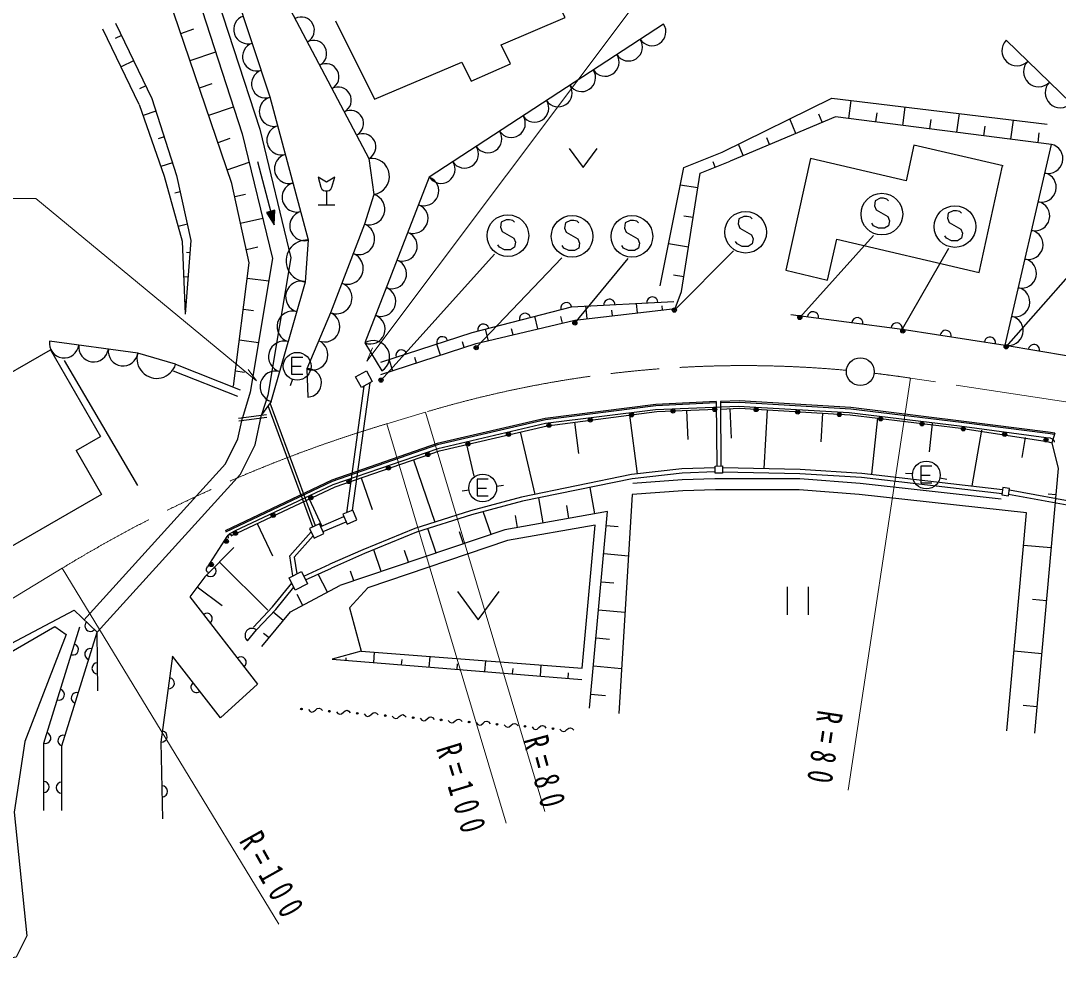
# Model space of a CAD drawing. Units: millimetres, scale not verified. Extents: x 40000 to 680000, y 20000 to 380000.
# Drawn here: x 296100 to 370788, y 275029 to 343370 of the extents above; entities that cross this region are included whole.
import ezdxf

# ---------------------------------------------------------------- set-up
doc = ezdxf.new("R2010")
doc.units = ezdxf.units.MM
doc.header["$LTSCALE"] = 1000
doc.linetypes.add('CHAIN', pattern=[18.5, 12, -1.5, 3.5, -1.5])
for name, color, linetype, lineweight in [('M-BGD', 7, 'Continuous', 25), ('M-BMK', 2, 'CHAIN', 13), ('M-BMK-SRVR', 3, 'Continuous', 25), ('M-STR-HTXT', 7, 'Continuous', 13), ('M-STR-STRC', 7, 'Continuous', 25)]:
    doc.layers.add(name, color=color, linetype=linetype, lineweight=lineweight)
doc.styles.add('ＭＳ ゴシック', font='')
doc.styles.get('ＭＳ ゴシック').set_extended_font_data('MS Gothic')

msp = doc.modelspace()

# ---------------------------------------------------------------- linework, layer by layer
at = {"layer": 'M-BGD'}
for p, q in [((311305, 331666), (306625, 345407)), ((314962, 345214), (321156, 333450)), ((302916, 343206), (305530, 337780)), ((304629, 337346), (302015, 342772)), ((303351, 342301), (302901, 342084)), ((307628, 342462), (308561, 342780)), ((308296, 340499), (310134, 341125)), ((304223, 340493), (303322, 340059)), ((305094, 338684), (304644, 338467)), ((308965, 338536), (309869, 338844)), ((305530, 337780), (307321, 332225)), ((355720, 336338), (355885, 337630)), ((305828, 336854), (304905, 336556)), ((309634, 336573), (311414, 337180)), ((359609, 335840), (359778, 337161)), ((351904, 335263), (351462, 336314)), ((353800, 336062), (353555, 336643)), ((357664, 336089), (357748, 336742)), ((361553, 335592), (361639, 336259)), ((363498, 335343), (363670, 336692)), ((367387, 334846), (367563, 336224)), ((365442, 335095), (365529, 335776)), ((306425, 335003), (305986, 334861)), ((310302, 334610), (311178, 334908)), ((350009, 334464), (349811, 334934)), ((369331, 334597), (369420, 335293)), ((348114, 333665), (347764, 334494)), ((366970, 320031), (370304, 334473)), ((307023, 333151), (306188, 332882)), ((310971, 332647), (312544, 333183)), ((313147, 333249), (314343, 328680)), ((345022, 332409), (347166, 333266)), ((346094, 332837), (345942, 333217)), ((343674, 323877), (345022, 332409)), ((307321, 332225), (308356, 327549)), ((312551, 325956), (311305, 331666)), ((307580, 331056), (307186, 330969)), ((311513, 330714), (312287, 330883)), ((318101, 331117), (318101, 330117)), ((344853, 331342), (343582, 331543)), ((317501, 330117), (318701, 330117)), ((308097, 328718), (307433, 328571)), ((311928, 328811), (313521, 329158)), ((344516, 329209), (343838, 329316)), ((308356, 327549), (307935, 322257)), ((344179, 327076), (342739, 327304)), ((308286, 326667), (308023, 326688)), ((312344, 326907), (313162, 327086)), ((311417, 317057), (312551, 325956)), ((308145, 324903), (307830, 324928)), ((343842, 324944), (343080, 325064)), ((312410, 324843), (313956, 324646)), ((343214, 322666), (343674, 323877)), ((308005, 323139), (307952, 323143)), ((335983, 321824), (343214, 322666)), ((336887, 321929), (336780, 322842)), ((340502, 322350), (340423, 323030)), ((342310, 322561), (342277, 322842)), ((312126, 322619), (312855, 322526)), ((333319, 321189), (333102, 322099)), ((335095, 321612), (334982, 322085)), ((338694, 322140), (338648, 322538)), ((328880, 320130), (335983, 321824)), ((329768, 320342), (329567, 321182)), ((331543, 320765), (331439, 321203)), ((311843, 320394), (313213, 320219)), ((322021, 317897), (328880, 320130)), ((326308, 319293), (326044, 320102)), ((328022, 319851), (327891, 320255)), ((322878, 318177), (322613, 318990)), ((324593, 318735), (324461, 319140)), ((299235, 318910), (304516, 309928)), ((307063, 318182), (311702, 316344)), ((307248, 318647), (311886, 316809)), ((315600, 318504), (316280, 318504)), ((311559, 318169), (312200, 318088)), ((315659, 317564), (315488, 317094)), ((320797, 317073), (319541, 307956)), ((321234, 317317), (319970, 308137)), ((312613, 316645), (312054, 314780)), ((313896, 316430), (313428, 314994)), ((314137, 315962), (313428, 314994)), ((346165, 315968), (341819, 315754)), ((346165, 315968), (346200, 311323)), ((347849, 316002), (346464, 315974)), ((346465, 315970), (346500, 311326)), ((355868, 315523), (347849, 316002)), ((317132, 306935), (313914, 315657)), ((317314, 307022), (314056, 315851)), ((341819, 315754), (333857, 314749)), ((333990, 314221), (341896, 315241)), ((341896, 315241), (346169, 315409)), ((344032, 315325), (344115, 313229)), ((346469, 315421), (347845, 315475)), ((347157, 315448), (347241, 313322)), ((347845, 315475), (355808, 315004)), ((349836, 315357), (349587, 311145)), ((363803, 314554), (355868, 315523)), ((313795, 315015), (311772, 314742)), ((313821, 314817), (311799, 314543)), ((333857, 314749), (326067, 312935)), ((335967, 314476), (336257, 312227)), ((339920, 314986), (340467, 310747)), ((353817, 315122), (353695, 313061)), ((355808, 315004), (363770, 314042)), ((357777, 314800), (357354, 310727)), ((370059, 313752), (363803, 314554)), ((326245, 312421), (333990, 314221)), ((332054, 313771), (333100, 309269)), ((361715, 314391), (361501, 312332)), ((363770, 314042), (369988, 313088)), ((365260, 313912), (364560, 309896)), ((370539, 313678), (370059, 313752)), ((300095, 312434), (301833, 313435)), ((368412, 313363), (368162, 311928)), ((370224, 313315), (369927, 313355)), ((369988, 313088), (370317, 312994)), ((370524, 313579), (370044, 313653)), ((370539, 313678), (370317, 312994)), ((370317, 312994), (370779, 311151)), ((300095, 312434), (301915, 309274)), ((326067, 312935), (318483, 310304)), ((318723, 309833), (326245, 312421)), ((328182, 312871), (328712, 310590)), ((300635, 300233), (310835, 311486)), ((324365, 311774), (325907, 307288)), ((301598, 299360), (311917, 310744)), ((360297, 310752), (359798, 310792)), ((370779, 311151), (369088, 292091)), ((318483, 310304), (310805, 306654)), ((320604, 310480), (321393, 308186)), ((343726, 310329), (340158, 310066)), ((346078, 310407), (343726, 310329)), ((352178, 310405), (346078, 310407)), ((356540, 310057), (352178, 310405)), ((366674, 308946), (356540, 310057)), ((360894, 310673), (361574, 310673)), ((362275, 310480), (362766, 310384)), ((301915, 309274), (293794, 304596)), ((311255, 306305), (318723, 309833)), ((328372, 309583), (327877, 309507)), ((328960, 309737), (329640, 309737)), ((330351, 309867), (330847, 309932)), ((337417, 307882), (337080, 309780)), ((340109, 309260), (339154, 293509)), ((367213, 309307), (377885, 307339)), ((367268, 309602), (377940, 307634)), ((370610, 309245), (370051, 309295)), ((316856, 308951), (317776, 307004)), ((333719, 307226), (333399, 309024)), ((335568, 307554), (335404, 308478)), ((329956, 306399), (329400, 308041)), ((338341, 308046), (330945, 306733)), ((331870, 306898), (331718, 307754)), ((337055, 293900), (338341, 308046)), ((367092, 292272), (368493, 307941)), ((313122, 307187), (314220, 304863)), ((317693, 306964), (319363, 307682)), ((317865, 306603), (319519, 307314)), ((338249, 307036), (339107, 306958)), ((310935, 306240), (310773, 305988)), ((311497, 306621), (311225, 306493)), ((317003, 306589), (315476, 304858)), ((330945, 306733), (319078, 302716)), ((326001, 305060), (325407, 306813)), ((327979, 305729), (327687, 306589)), ((310773, 305988), (309695, 304310)), ((370271, 305433), (368285, 305609)), ((315690, 303418), (315476, 304858)), ((322045, 303721), (321512, 305293)), ((324023, 304390), (323736, 305238)), ((338065, 305015), (339842, 304854)), ((309695, 304310), (309533, 304057)), ((310397, 304396), (313896, 300935)), ((316472, 303399), (318359, 304247)), ((316605, 303130), (318482, 303973)), ((318188, 302242), (317499, 303532)), ((320067, 303051), (319828, 303757)), ((308812, 302618), (310593, 301288)), ((315517, 300817), (319078, 302716)), ((337882, 302994), (338800, 302911)), ((351281, 302620), (351281, 300620)), ((352801, 300620), (352801, 302620)), ((308277, 301901), (313147, 295613)), ((316408, 301292), (315994, 302067)), ((369933, 301621), (368939, 301709)), ((313458, 298322), (315517, 300817)), ((315003, 300193), (314271, 300797)), ((337698, 300973), (339596, 300801)), ((312434, 298738), (313067, 299529)), ((313973, 298946), (313583, 299267)), ((337515, 298952), (338494, 298863)), ((310475, 293190), (307028, 297629)), ((318519, 297413), (336503, 295952)), ((319519, 297332), (319534, 297517)), ((320601, 297998), (336514, 296780)), ((321517, 297170), (321578, 297923)), ((323515, 297008), (323546, 297389)), ((325513, 296845), (325576, 297617)), ((329509, 296520), (329574, 297311)), ((369595, 297809), (367603, 297986)), ((327511, 296683), (327543, 297073)), ((331507, 296358), (331540, 296758)), ((333506, 296196), (333571, 297005)), ((337331, 296931), (339350, 296748)), ((335504, 296033), (335537, 296443)), ((310475, 293190), (313147, 295613)), ((337147, 294910), (338187, 294816)), ((369257, 293997), (368260, 294085))]:
    msp.add_line(p, q, dxfattribs=at)
for points in [[(314137, 315962), (316595, 324587), (316803, 327577), (314059, 337860), (310201, 349562)], [(318756, 343371), (321567, 337724), (327842, 340400), (328522, 339033), (331360, 340278), (330674, 341631), (335287, 343599), (333408, 347373)], [(308295, 346791), (312049, 335222), (314226, 326255), (312613, 316645)], [(309531, 347193), (313301, 335577), (315552, 326303), (313896, 316430)], [(342381, 343134), (325512, 332123), (320874, 320176), (322090, 318170)], [(379693, 329513), (380851, 330712), (379577, 331842), (378805, 331099), (374841, 334423), (367030, 341963)], [(346590, 333917), (354480, 337799), (369989, 335931)], [(304629, 337346), (306429, 332191), (307728, 327506), (307935, 322257)], [(370304, 334473), (354747, 336462), (347166, 333266)], [(335587, 334179), (336587, 332819), (337587, 334179)], [(342137, 324281), (343835, 332817), (346590, 333917)], [(366812, 332916), (360403, 334427), (359834, 331839)], [(321156, 333450), (321524, 330875), (320840, 328735), (318406, 322356), (316687, 318321), (316772, 316285)], [(359834, 331839), (352948, 333463), (351176, 325407), (354171, 324701), (354843, 327656), (365084, 325241), (366773, 332925)], [(322026, 318799), (328605, 320932), (335759, 322789), (343116, 323168)], [(351545, 322237), (359554, 321175), (366970, 320031), (373797, 318877)], [(293794, 304596), (288370, 314014), (298230, 319692), (301833, 313435)], [(307248, 318647), (304527, 319453), (298167, 320319)], [(316400, 319144), (315600, 319144), (315600, 317944), (316400, 317944)], [(346168, 315868), (341828, 315655), (333874, 314650), (326095, 312838), (318521, 310211), (310848, 306563)], [(369927, 313355), (363684, 314187), (355726, 315140), (347758, 315612), (341794, 315376), (333874, 314377), (326124, 312554), (318563, 309958), (311497, 306621)], [(370046, 313653), (363791, 314455), (355859, 315423), (347847, 315902), (346465, 315874)], [(310835, 311486), (311735, 313276), (312054, 314780)], [(311917, 310744), (312972, 312842), (313428, 314994)], [(370224, 313315), (370303, 313305), (370352, 313288), (370407, 313250), (370443, 313215), (370467, 313172), (370489, 313108), (370492, 313058), (370488, 313028)], [(346088, 311196), (343688, 311117), (340076, 310702), (332146, 309073), (328469, 308107), (324477, 306831), (320724, 305295), (318360, 304247)], [(346098, 310896), (343710, 310817), (340124, 310406), (332215, 308781), (328553, 307819), (324580, 306549), (320845, 305020), (318482, 303973)], [(346618, 310911), (352192, 310786), (356628, 310509), (366748, 309342)], [(346625, 311211), (352205, 311086), (356654, 310808), (366782, 309640)], [(361694, 311313), (360894, 311313), (360894, 310113), (361694, 310113)], [(329760, 310377), (328960, 310377), (328960, 309177), (329760, 309177)], [(368493, 307941), (356464, 309261), (352146, 309605), (346104, 309608), (343769, 309530), (340109, 309260)], [(336514, 296780), (337449, 307076), (331145, 305956), (321075, 302548)], [(310935, 306240), (310978, 306308), (311014, 306344), (311071, 306378), (311118, 306396), (311168, 306400), (311235, 306392), (311282, 306374), (311307, 306358)], [(311061, 306139), (311044, 306175), (311036, 306238), (311042, 306296), (311066, 306362), (311098, 306411), (311153, 306459), (311225, 306493)], [(317143, 306295), (315793, 304764), (315973, 303557)], [(311449, 305459), (309346, 303334), (308277, 301901)], [(309581, 303670), (309547, 303692), (309508, 303741), (309482, 303793), (309467, 303862), (309469, 303920), (309490, 303990), (309533, 304057)], [(312849, 299734), (314226, 301198), (315607, 302893)], [(313067, 299529), (314452, 301000), (315752, 302597)], [(321075, 302548), (319766, 301103), (320601, 297998), (318519, 297413)], [(327532, 302283), (329032, 300243), (330532, 302283)], [(189791, 264934), (194553, 267953), (200047, 269941), (206403, 271532), (216995, 272792), (236451, 274983), (245719, 276706), (258959, 280579), (265380, 283030), (273182, 286409), (287083, 294159), (299942, 300950)], [(301641, 295131), (301598, 299360), (299942, 300950)], [(297754, 286517), (297753, 291369), (300357, 299746)], [(299054, 286517), (299053, 291172), (301598, 299360)], [(307028, 297629), (306187, 291453), (306314, 285939)], [(316808, 293792), (316925, 293661), (317047, 293611), (317176, 293642), (317311, 293753), (317446, 293864), (317575, 293894), (317698, 293844), (317814, 293714)], [(318820, 293635), (318937, 293505), (319059, 293455), (319188, 293485), (319323, 293596), (319458, 293707), (319587, 293738), (319710, 293688), (319826, 293557)], [(320832, 293479), (320949, 293349), (321071, 293299), (321200, 293329), (321335, 293440), (321470, 293551), (321599, 293581), (321722, 293531), (321838, 293401)], [(322844, 293323), (322961, 293192), (323083, 293142), (323212, 293173), (323347, 293284), (323483, 293395), (323611, 293425), (323734, 293375), (323850, 293245)], [(324856, 293166), (324973, 293036), (325095, 292986), (325224, 293016), (325359, 293127), (325495, 293238), (325623, 293269), (325746, 293219), (325862, 293088)], [(326868, 293010), (326985, 292880), (327107, 292830), (327236, 292860), (327371, 292971), (327507, 293082), (327635, 293112), (327758, 293062), (327874, 292932)], [(328880, 292854), (328997, 292723), (329119, 292673), (329248, 292704), (329383, 292815), (329519, 292926), (329648, 292956), (329770, 292906), (329887, 292776)], [(330893, 292697), (331009, 292567), (331132, 292517), (331260, 292547), (331396, 292658), (331531, 292769), (331660, 292800), (331782, 292750), (331899, 292619)], [(332905, 292541), (333021, 292411), (333144, 292361), (333273, 292391), (333408, 292502), (333543, 292613), (333672, 292643), (333794, 292593), (333911, 292463)], [(334917, 292385), (335033, 292254), (335156, 292204), (335285, 292235), (335420, 292346), (335555, 292457), (335684, 292487), (335806, 292437), (335923, 292307)]]:
    msp.add_lwpolyline(points, dxfattribs=at)
for points in [[(317501, 332117), (317701, 331397), (317781, 331237), (317901, 331157), (318021, 331117), (318181, 331117), (318301, 331157), (318421, 331237), (318501, 331397), (318701, 332117), (318101, 331757)], [(314343, 328680), (314399, 329729), (313780, 329567)], [(314313, 328796), (314351, 329675), (313848, 329543)], [(314282, 328912), (314304, 329621), (313917, 329520)], [(314252, 329029), (314256, 329567), (313985, 329496)], [(314222, 329145), (314208, 329513), (314053, 329473)], [(314181, 329299), (314160, 329459), (314121, 329449)], [(320623, 316976), (320194, 317747), (320979, 318184), (321408, 317414)], [(346621, 310815), (346101, 310804), (346089, 311319), (346610, 311331)], [(367279, 309701), (366808, 309775), (366727, 309252), (367198, 309179)], [(320006, 308152), (319292, 307850), (319592, 307141), (320306, 307444)], [(317601, 307158), (316892, 306821), (317222, 306129), (317930, 306467)], [(316751, 302832), (315853, 302392), (315415, 303283), (316313, 303724)], [(287196, 293193), (298554, 299771), (299376, 299206), (296396, 291497), (295625, 286409), (296550, 277518), (295779, 275977), (291462, 275257), (289715, 275925), (286426, 291805)]]:
    msp.add_lwpolyline(points, close=True, dxfattribs=at)
for centre, radius in [((316000, 318504), 1000), ((343055, 315276), 150), ((343055, 315276), 90), ((343055, 315276), 30), ((346053, 315395), 150), ((346053, 315395), 90), ((346053, 315395), 30), ((349036, 315386), 150), ((349036, 315386), 90), ((349036, 315386), 30), ((352031, 315209), 150), ((352031, 315209), 90), ((352031, 315209), 30), ((337104, 314633), 150), ((337104, 314633), 90), ((337104, 314633), 30), ((340082, 315008), 150), ((340082, 315008), 90), ((340082, 315008), 30), ((355027, 315031), 150), ((355027, 315031), 90), ((355027, 315031), 30), ((358001, 314716), 150), ((358001, 314716), 90), ((358001, 314716), 30), ((360981, 314359), 150), ((360981, 314359), 90), ((331217, 313598), 150), ((334127, 314258), 150), ((334127, 314258), 90), ((334127, 314258), 30), ((360981, 314359), 30), ((363958, 313999), 150), ((363958, 313999), 90), ((363958, 313999), 30), ((366932, 313602), 150), ((366932, 313602), 90), ((328296, 312911), 150), ((328296, 312911), 90), ((331217, 313598), 90), ((331217, 313598), 30), ((366932, 313602), 30), ((369907, 313206), 150), ((369907, 313206), 90), ((369907, 313206), 30), ((325411, 312151), 150), ((325411, 312151), 90), ((328296, 312911), 30), ((325411, 312151), 30), ((361294, 310673), 1000), ((322573, 311176), 150), ((322573, 311176), 90), ((322573, 311176), 30), ((329360, 309737), 1000), ((319735, 310202), 150), ((319735, 310202), 90), ((319735, 310202), 30), ((316988, 309048), 150), ((316988, 309048), 90), ((316988, 309048), 30), ((314274, 307767), 150), ((314274, 307767), 90), ((314274, 307767), 30), ((311561, 306485), 150), ((311561, 306485), 90), ((311561, 306485), 30), ((310899, 305907), 150), ((310899, 305907), 90), ((310899, 305907), 30), ((309821, 304229), 150), ((309821, 304229), 90), ((309821, 304229), 30), ((316305, 293831), 60.5), ((316305, 293831), 40.4), ((316305, 293831), 20.2), ((316305, 293831), 2), ((318317, 293675), 60.5), ((318317, 293675), 40.4), ((318317, 293675), 20.2), ((318317, 293675), 2), ((320329, 293518), 60.5), ((320329, 293518), 40.4), ((320329, 293518), 20.2), ((320329, 293518), 2), ((322341, 293362), 60.5), ((322341, 293362), 40.4), ((322341, 293362), 20.2), ((322341, 293362), 2), ((324353, 293205), 60.5), ((324353, 293205), 40.4), ((324353, 293205), 20.2), ((324353, 293205), 2), ((326365, 293049), 60.5), ((326365, 293049), 40.4), ((326365, 293049), 20.2), ((326365, 293049), 2), ((328377, 292893), 60.5), ((328377, 292893), 40.4), ((328377, 292893), 20.2), ((328377, 292893), 2), ((330390, 292736), 60.5), ((330390, 292736), 40.4), ((330390, 292736), 20.2), ((330390, 292736), 2), ((332402, 292580), 60.5), ((332402, 292580), 40.4), ((332402, 292580), 20.2), ((332402, 292580), 2), ((334414, 292424), 60.5), ((334414, 292424), 40.4), ((334414, 292424), 20.2), ((334414, 292424), 2)]:
    msp.add_circle(centre, radius, dxfattribs=at)
for centre, radius, start, end in [((312452, 342736), 1027, 108.24598, 288.24598), ((316289, 342693), 950, 297.76908, 117.76908), ((341537, 342583), 1007, 213.13482, 33.13482), ((313094, 340786), 1027, 108.24598, 288.24598), ((317174, 341013), 950, 297.76908, 117.76908), ((339850, 341482), 1007, 213.13482, 33.13482), ((367811, 341209), 1086, 136.01008, 316.01008), ((338163, 340381), 1007, 213.13482, 33.13482), ((318059, 339332), 950, 297.76908, 117.76908), ((369373, 339701), 1086, 136.01008, 316.01008), ((313737, 338835), 1027, 108.24598, 288.24598), ((336476, 339280), 1007, 213.13482, 33.13482), ((318944, 337651), 950, 297.76908, 117.76908), ((334789, 338179), 1007, 213.13482, 33.13482), ((370935, 338193), 1086, 136.01008, 316.01008), ((314333, 336832), 1064, 104.94026, 284.94026), ((333103, 337078), 1007, 213.13482, 33.13482), ((319829, 335971), 950, 297.76908, 117.76908), ((331416, 335977), 1007, 213.13482, 33.13482), ((314882, 334775), 1064, 104.94026, 284.94026), ((329729, 334876), 1007, 213.13482, 33.13482), ((320714, 334290), 950, 297.76908, 117.76908), ((328042, 333774), 1007, 213.13482, 33.13482), ((370065, 333441), 1059, 257.00448, 77.00448), ((315431, 332719), 1064, 104.94026, 284.94026), ((321340, 332163), 1301, 278.13231, 98.13231), ((326355, 332673), 1007, 213.13482, 33.13482), ((369589, 331378), 1059, 257.00448, 77.00448), ((315980, 330662), 1064, 104.94026, 284.94026), ((325125, 331127), 1068, 248.7826, 68.7826), ((321182, 329805), 1123, 252.27837, 72.27837), ((324352, 329136), 1068, 248.7826, 68.7826), ((369113, 329315), 1059, 257.00448, 77.00448), ((316528, 328605), 1064, 104.94026, 284.94026), ((320435, 327672), 1138, 249.1161, 69.1161), ((323579, 327145), 1068, 248.7826, 68.7826), ((368637, 327252), 1059, 257.00448, 77.00448), ((316699, 326082), 1499, 86.0144, 266.0144), ((319623, 325545), 1138, 249.1161, 69.1161), ((322806, 325154), 1068, 248.7826, 68.7826), ((368161, 325189), 1059, 257.00448, 77.00448), ((316287, 323509), 1121, 74.0992, 254.0992), ((318812, 323419), 1138, 249.1161, 69.1161), ((322033, 323163), 1068, 248.7826, 68.7826), ((367685, 323125), 1059, 257.00448, 77.00448), ((341570, 323089), 400, 2.95184, 182.95184), ((335372, 322689), 400, 14.54814, 194.54814), ((338478, 322929), 400, 2.95184, 182.95184), ((315673, 321353), 1121, 74.0992, 254.0992), ((317976, 321347), 1096, 246.91597, 66.91597), ((321260, 321172), 1068, 248.7826, 68.7826), ((332400, 321917), 400, 14.54814, 194.54814), ((353139, 322026), 400, 352.4494, 172.4494), ((356326, 321603), 400, 352.4494, 172.4494), ((367209, 321062), 1059, 257.00448, 77.00448), ((329403, 321139), 400, 14.54814, 194.54814), ((359158, 321228), 400, 352.4494, 172.4494), ((326444, 320232), 400, 17.96451, 197.96451), ((362691, 320691), 400, 351.22513, 171.22513), ((365869, 320201), 400, 351.22513, 171.22513), ((299227, 320175), 1070, 172.2484, 352.2484), ((301347, 319886), 1070, 172.2484, 352.2484), ((303467, 319597), 1070, 172.2484, 352.2484), ((315059, 319196), 1121, 74.0992, 254.0992), ((317116, 319329), 1096, 246.91597, 66.91597), ((321482, 319173), 1173, 301.22877, 121.22877), ((323499, 319277), 400, 17.96451, 197.96451), ((369042, 319680), 400, 350.40518, 170.40518), ((305887, 319050), 1419, 163.49088, 343.49088), ((316729, 317303), 1019, 272.41381, 92.41381), ((314445, 317040), 1121, 74.0992, 254.0992), ((309769, 303761), 400, 225.305, 45.305), ((309495, 300329), 400, 307.75183, 127.75183), ((301119, 299820), 400, 136.16804, 316.16804), ((312751, 299133), 507, 51.33586, 231.33586), ((299851, 298120), 400, 252.73331, 72.73331), ((301107, 297781), 400, 72.73331, 252.73331), ((311930, 297185), 400, 307.75183, 127.75183), ((301624, 296762), 400, 90.57426, 270.57426), ((306764, 295689), 400, 262.23931, 82.23931), ((298840, 294867), 400, 252.73331, 72.73331), ((300126, 294623), 400, 72.73331, 252.73331), ((308752, 295410), 400, 127.82965, 307.82965), ((297872, 291751), 400, 252.73331, 72.73331), ((306241, 291849), 400, 262.23931, 82.23931), ((299172, 291554), 400, 72.73331, 252.73331), ((297754, 288220), 400, 270.01587, 90.01587), ((299054, 288171), 400, 90.01587, 270.01587), ((306269, 287897), 400, 271.31782, 91.31782)]:
    msp.add_arc(centre, radius, start, end, dxfattribs=at)
at = {"layer": 'M-BMK'}
for p, q in [((375297, 315349), (360153, 317645)), ((325241, 315197), (322445, 314361)), ((299088, 303967), (282961, 294149))]:
    msp.add_line(p, q, dxfattribs=at)
for centre, radius, start, end in [((348158, 238550), 80000, 84.70509, 106.64603), ((348158, 238550), 80000, 81.37656, 83.27268), ((351090, 218552), 100000, 106.64603, 121.3338)]:
    msp.add_arc(centre, radius, start, end, dxfattribs=at)
at = {"layer": 'M-BMK-SRVR'}
msp.add_circle((356536, 318110), 1000, dxfattribs=at)
at = {"layer": 'M-STR-HTXT'}
for p, q in [((321023, 318870), (321432, 319825)), ((313081, 317444), (312461, 318277)), ((360153, 317645), (355655, 287985)), ((325241, 315197), (333835, 286454)), ((322445, 314361), (331038, 285618)), ((299088, 303967), (314689, 278342))]:
    msp.add_line(p, q, dxfattribs=at)
for points in [[(321023, 318870), (341120, 345666), (366470, 345666)], [(313081, 317444), (297188, 330582), (271838, 330582)]]:
    msp.add_lwpolyline(points, dxfattribs=at)
at = {"layer": 'M-STR-STRC'}
for p, q in [((357494, 327910), (352183, 322013)), ((322039, 317506), (330211, 326578)), ((343151, 322545), (347412, 326817)), ((362877, 326977), (359554, 321175)), ((335046, 326312), (328887, 319845)), ((335992, 321610), (339829, 326259)), ((367038, 319901), (371698, 325179))]:
    msp.add_line(p, q, dxfattribs=at)
for points in [[(358570, 330410), (358450, 330530), (358210, 330590), (357970, 330590), (357610, 330410), (357550, 330050), (357670, 329750), (358510, 329270), (358630, 328970), (358570, 328610), (358270, 328430), (357850, 328430), (357490, 328610), (357370, 328790)], [(363834, 329516), (363714, 329636), (363474, 329696), (363234, 329696), (362874, 329516), (362814, 329156), (362934, 328856), (363774, 328376), (363894, 328076), (363834, 327716), (363534, 327536), (363114, 327536), (362754, 327716), (362634, 327896)], [(331648, 328866), (331528, 328986), (331288, 329046), (331048, 329046), (330688, 328866), (330628, 328506), (330748, 328206), (331588, 327726), (331708, 327426), (331648, 327066), (331348, 326886), (330928, 326886), (330568, 327066), (330448, 327246)], [(336270, 328813), (336150, 328933), (335910, 328993), (335670, 328993), (335310, 328813), (335250, 328453), (335370, 328153), (336210, 327673), (336330, 327373), (336270, 327013), (335970, 326833), (335550, 326833), (335190, 327013), (335070, 327193)], [(340574, 328813), (340454, 328933), (340214, 328993), (339974, 328993), (339614, 328813), (339554, 328453), (339674, 328153), (340514, 327673), (340634, 327373), (340574, 327013), (340274, 326833), (339854, 326833), (339494, 327013), (339374, 327193)], [(348762, 329110), (348642, 329230), (348402, 329290), (348162, 329290), (347802, 329110), (347742, 328750), (347862, 328450), (348702, 327970), (348822, 327670), (348762, 327310), (348462, 327130), (348042, 327130), (347682, 327310), (347562, 327490)]]:
    msp.add_lwpolyline(points, dxfattribs=at)
for centre, radius in [((358090, 329450), 1500), ((331168, 327906), 1500), ((348282, 328150), 1500), ((363354, 328556), 1500), ((335790, 327853), 1500), ((340094, 327853), 1500), ((343151, 322545), 150), ((343151, 322545), 90), ((343151, 322545), 30), ((352183, 322013), 150), ((352183, 322013), 90), ((352183, 322013), 30), ((335992, 321610), 150), ((335992, 321610), 90), ((335992, 321610), 30), ((359597, 321037), 150), ((359597, 321037), 90), ((359597, 321037), 30), ((328887, 319845), 150), ((328887, 319845), 90), ((328887, 319845), 30), ((367038, 319901), 150), ((367038, 319901), 90), ((367038, 319901), 30), ((322039, 317506), 150), ((322039, 317506), 90), ((322039, 317506), 30)]:
    msp.add_circle(centre, radius, dxfattribs=at)

# ---------------------------------------------------------------- texts
at = {"layer": 'M-STR-HTXT', "char_height": 1833, "attachment_point": 7, "style": 'ＭＳ ゴシック'}
for s, insert, rotation in [('\\T1.65;\\W0.7;R=80', (353452, 293811), 261.5), ('\\T1.61;\\W0.7;R=100', (325961, 290984), 287), ('\\T1.65;\\W0.7;R=80', (332215, 291618), 285.2), ('\\T1.61;\\W0.7;R=100', (311762, 284330), 299.3)]:
    msp.add_mtext(s, dxfattribs=dict(at, insert=insert, rotation=rotation))

doc.saveas('drawing.dxf')
